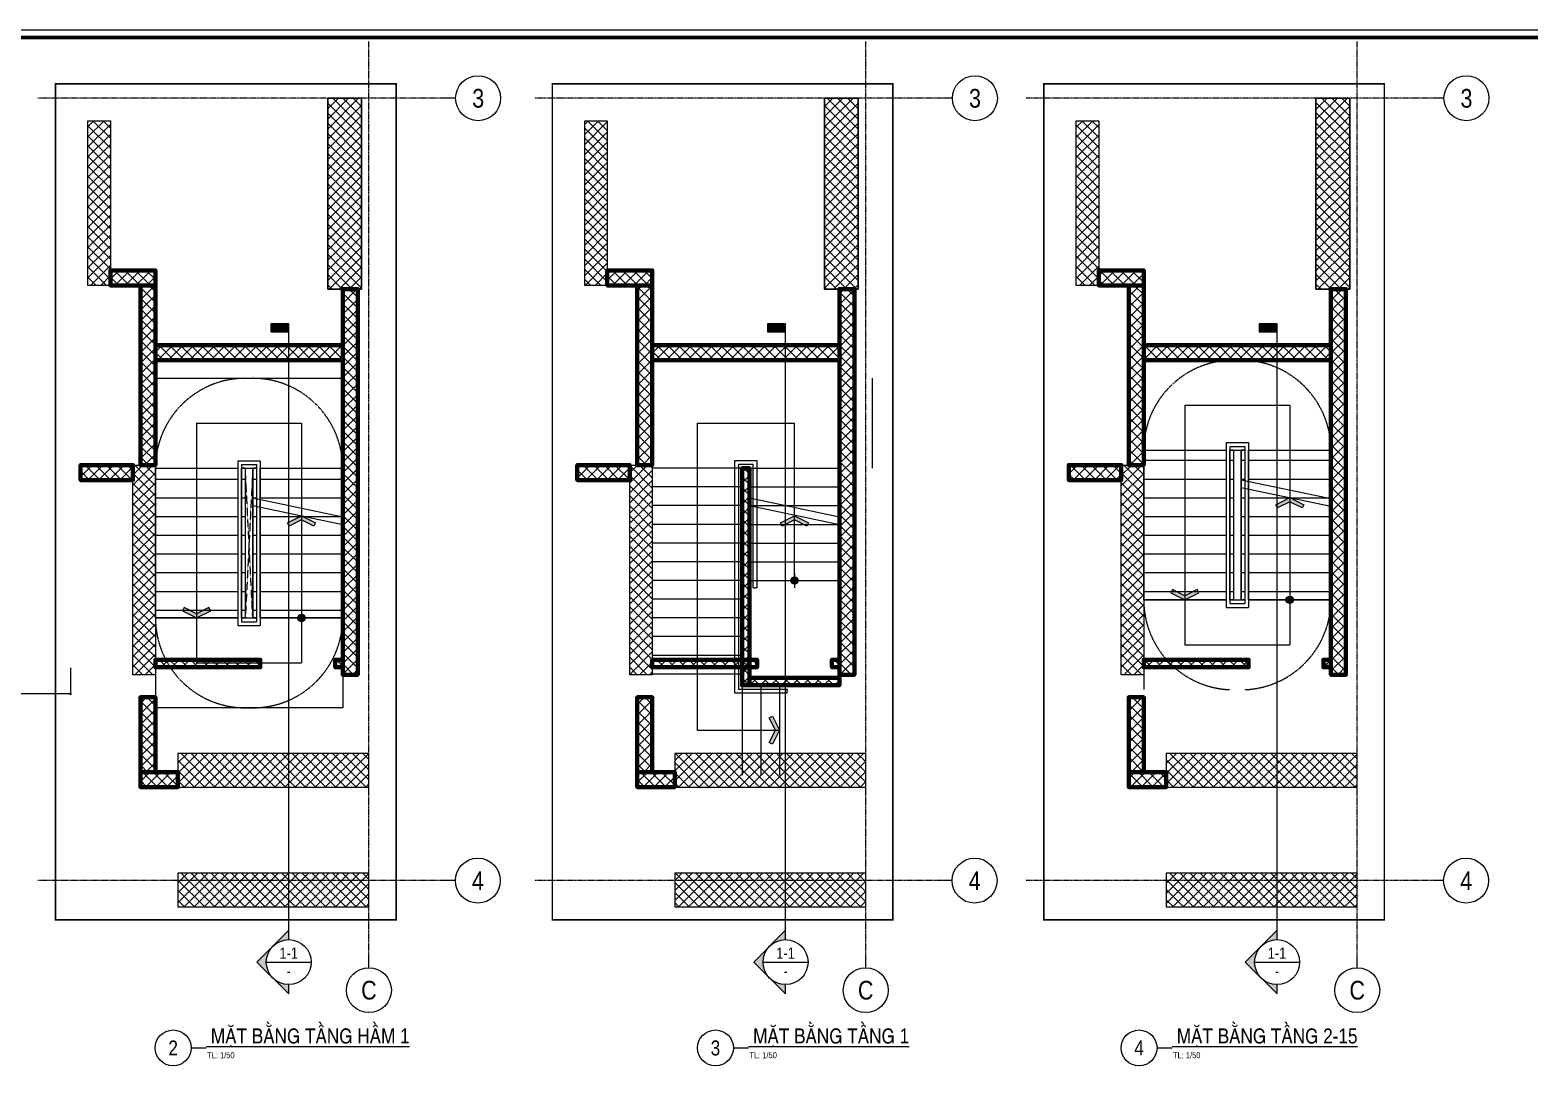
# Model space of a CAD drawing. Header units: millimetres. Extents: x 379264 to 1158416, y -283062 to 356890.
# Drawn here: x 701662 to 721674, y -16320 to -2202 of the extents above; entities that cross this region are included whole.
import ezdxf
from ezdxf.enums import TextEntityAlignment as Align
from ezdxf.xclip import XClip

# ---------------------------------------------------------------- set-up
doc = ezdxf.new("R2010")
doc.units = ezdxf.units.MM
doc.header["$XCLIPFRAME"] = 0
for name, pattern in [('BLOCK A - CHI TIET THANG 2$0$$0$HIDDEN', [0.375, 0.25, -0.125]), ('BLOCK A - CHI TIET THANG 2$0$HIDDEN', [0.375, 0.25, -0.125]), ('CENTER', [2, 1.25, -0.25, 0.25, -0.25]), ('MB Ham 1$0$Core 1A$0$Hidden10.5', [1.5, 1, -0.5]), ('MB Ham 1$0$Hidden21', [3, 2, -1]), ('mb_loi thang 2-19 twa$0$Hidden21', [3, 2, -1])]:
    doc.linetypes.add(name, pattern=pattern)
for name, color, linetype in [('01PM. TEXT A', 3, 'Continuous'), ('03PM. TEXT C', 1, 'Continuous'), ('04PM. THIN', 7, 'Continuous'), ('05PM. FRAME', 4, 'Continuous'), ('07PM. WACO', 6, 'Continuous'), ('12PM. GRID', 8, 'CENTER'), ('13PM. HATCH', 8, 'Continuous'), ('BLOCK A - CHI TIET THANG 1$0$Concrete Line', 6, 'Continuous'), ('BLOCK A - CHI TIET THANG 1$0$Ky hieu Truc', 1, 'Continuous'), ('BLOCK A - CHI TIET THANG 2$0$Dim 100', 1, 'Continuous'), ('BLOCK A - CHI TIET THANG 2$0$Ky hieu Truc', 1, 'Continuous'), ('MB Ham 1$0$Staircase', 30, 'Continuous'), ('MB Ham 1$0$Staircase Break', 1, 'Continuous'), ('MB Ham 1$0$Staircase Direction', 32, 'Continuous'), ('MB Ham 1$0$Staircase Hidden', 34, 'MB Ham 1$0$Hidden21'), ('MB Ham 1$0$Thong Tang', 154, 'MB Ham 1$0$Core 1A$0$Hidden10.5'), ('MB Ham 2$0$Wall Hatch', 134, 'Continuous'), ('mb tang 1 TWA$0$Brick Wall', 4, 'Continuous'), ('mb tang 1 TWA$0$Staircase', 30, 'Continuous'), ('mb tang 1 TWA$0$Staircase Break', 1, 'Continuous'), ('mb tang 1 TWA$0$Staircase Direction', 32, 'Continuous'), ('mb tang 1 TWA$0$Wall Hatch', 134, 'Continuous'), ('mb_cot ham 2$0$Concrete Line', 6, 'Continuous'), ('mb_loi thang 2-19 twa$0$Staircase', 30, 'Continuous'), ('mb_loi thang 2-19 twa$0$Staircase Break', 1, 'Continuous'), ('mb_loi thang 2-19 twa$0$Staircase Direction', 32, 'Continuous'), ('mb_loi thang 2-19 twa$0$Staircase Hidden', 34, 'mb_loi thang 2-19 twa$0$Hidden21')]:
    doc.layers.add(name, color=color, linetype=linetype)
doc.layers.add('MB Ham 2$0$Wall Line', color=4, linetype='Continuous', lineweight=70)
doc.layers.add('mb tang 1 TWA$0$Wall Line', color=4, linetype='Continuous', lineweight=70)
doc.styles.add('[PMDC2013]STYLE', font='arial.ttf', dxfattribs={"width": 0.8})
doc.styles.add('BLOCK A - CHI TIET THANG 1$0$VNI-HelveC', font='VHELVCN_0.TTF')
doc.styles.add('BLOCK A - CHI TIET THANG 2$0$$0$Title Block Bold', font='VHELVEB_0.TTF')
doc.styles.add('BLOCK A - CHI TIET THANG 2$0$VNI-HelveC', font='VHELVCN_0.TTF')
doc.styles.add('BLOCK A - CHI TIET THANG 2$0$VNI-HelveCB', font='VHELVCB_0.TTF')
doc.dimstyles.new('BLOCK A - CHI TIET THANG 2$0$Dim 50 (A1-A2)', dxfattribs={"dimscale": 50, "dimtxt": 2, "dimasz": 0.7, "dimexe": 0, "dimexo": 1, "dimgap": 1, "dimtad": 1, "dimdec": 0, "dimzin": 12, "dimdsep": 46, "dimtxsty": 'BLOCK A - CHI TIET THANG 2$0$VNI-HelveC', "dimblk": 'BLOCK A - CHI TIET THANG 2$0$_Dot', "dimcen": 1, "dimclrd": 256, "dimclre": 256, "dimclrt": 3, "dimadec": 0, "dimazin": 0, "dimtfac": 1, "dimtdec": 0, "dimtix": 1, "dimtmove": 2, "dimatfit": 3, "dimldrblk": 'BLOCK A - CHI TIET THANG 2$0$HTT Arrow 30', "dimfxl": 1, "dimtfill": 1, "dimtolj": 1, "dimtzin": 0, "dimarcsym": 0})
pattern_1 = [(45, (-691944.65, -3824.53), (-67.351921, 67.351921), []), (135, (-691944.65, -3824.53), (-67.351921, -67.351921), [])]
pattern_2 = [(90, (2200, 2500), (-250, 2e-14), [])]

# ---------------------------------------------------------------- blocks, each defined once
blk = doc.blocks.new('BLOCK A - CHI TIET THANG 2$0$HTT-Title')
at = {"lineweight": -2}
blk.add_line((6, 0), (11, 0), dxfattribs=at)
at = {"linetype": 'ByBlock', "lineweight": -2}
blk.add_circle((0, 0), 6, dxfattribs=at)
at = {"linetype": 'ByBlock', "lineweight": -2, "style": 'BLOCK A - CHI TIET THANG 2$0$VNI-HelveCB'}
blk.add_attdef('DWG.NAME', text='', height=5, dxfattribs=at).set_placement((11, 0), align=Align.BOTTOM_LEFT)
blk.add_attdef('NUMBER', text='', height=5, dxfattribs=at).set_placement((0, 0), align=Align.MIDDLE_CENTER)
at = {"linetype": 'ByBlock', "lineweight": -2, "style": 'BLOCK A - CHI TIET THANG 2$0$VNI-HelveC'}
blk.add_attdef('SCALE', text='', height=2, dxfattribs=at).set_placement((11.32, -1.41), align=Align.TOP_LEFT)
blk = doc.blocks.new('CHG_XX_Khung ten')
blk.add_lwpolyline([(15, 579), (826, 579), (826, 15), (15, 15)], close=True)
at = {"color": 4, "linetype": 'Continuous', "const_width": 1}
blk.add_lwpolyline([(17, 577), (824, 577), (824, 17), (17, 17)], close=True, dxfattribs=at)
blk = doc.blocks.new('*U1663')
blk.add_hatch(color=256).paths.add_polyline_path([(-480, 17049), (-480, 16834), (0, 16834), (0, 17049)])
h = blk.add_hatch(color=256)
edge = h.paths.add_edge_path()
edge.add_line((0, 600), (0, 849))
edge.add_line((0, 849), (-849, 0))
edge.add_line((-849, 0), (0, -849))
edge.add_line((0, -849), (0, -600))
edge.add_arc((0, 0), 600, 90, 270, ccw=False)
at = {"linetype": 'BLOCK A - CHI TIET THANG 2$0$$0$HIDDEN', "ltscale": 10}
blk.add_line((0, 600), (0, 17049), dxfattribs=at)
blk.add_line((-600, 0), (600, 0))
blk.add_lwpolyline([(-480, 17049), (-480, 16834), (0, 16834), (0, 17049)], close=True)
blk.add_lwpolyline([(0, 600), (0, 849), (-849, 0), (0, -849), (0, -600, -1)], format="xyb", close=True)
blk.add_circle((0, 0), 600)
at = {"style": 'BLOCK A - CHI TIET THANG 2$0$$0$Title Block Bold', "flags": 8}
blk.add_attdef('VIEWNUMBER', text='', height=300, dxfattribs=at).set_placement((0, 0), align=Align.BOTTOM_CENTER)
blk.add_attdef('DRAWINGREFERENCE', text='', height=250, dxfattribs=at).set_placement((0, -120), align=Align.TOP_CENTER)
blk = doc.blocks.new('*U1591')
at = {"layer": 'MB Ham 2$0$Wall Hatch'}
h = blk.add_hatch(dxfattribs=at)
h.set_pattern_fill('LINE10', color=256, scale=100, angle=45, style=0, pattern_type=2)
h.set_pattern_definition([(45, (-5000, 150), (-70.7107, 70.7107), [])])
h.paths.add_polyline_path([(-5150, 0), (0, 0), (0, 200), (-5150, 200)])
at = {"layer": 'MB Ham 2$0$Wall Line'}
blk.add_lwpolyline([(-5150, 0), (0, 0), (0, 200), (-5150, 200)], close=True, dxfattribs=at)
blk = doc.blocks.new('*U1578')
at = {"layer": 'MB Ham 2$0$Wall Hatch'}
h = blk.add_hatch(dxfattribs=at)
h.set_pattern_fill('LINE10', color=256, scale=100, angle=45, style=0, pattern_type=2)
h.set_pattern_definition([(45, (-2250, 150), (-70.7107, 70.7107), [])])
h.paths.add_polyline_path([(-2400, 0), (0, 0), (0, 200), (-2400, 200)])
at = {"layer": 'MB Ham 2$0$Wall Line'}
blk.add_lwpolyline([(-2400, 0), (0, 0), (0, 200), (-2400, 200)], close=True, dxfattribs=at)
blk = doc.blocks.new('*U1580')
at = {"layer": 'MB Ham 2$0$Wall Hatch'}
h = blk.add_hatch(dxfattribs=at)
h.set_pattern_fill('LINE10', color=256, scale=100, angle=45, style=0, pattern_type=2)
h.set_pattern_definition([(45, (-1850, -1150), (-70.7107, 70.7107), [])])
h.paths.add_polyline_path([(0, 700), (0, 0), (200, 0), (200, 700)])
at = {"layer": 'MB Ham 2$0$Wall Line'}
blk.add_lwpolyline([(0, 700), (0, 0), (200, 0), (200, 700)], close=True, dxfattribs=at)
blk = doc.blocks.new('*U1592')
at = {"layer": 'MB Ham 2$0$Wall Hatch'}
h = blk.add_hatch(dxfattribs=at)
h.set_pattern_fill('LINE10', color=256, scale=100, angle=45, style=0, pattern_type=2)
h.set_pattern_definition([(45, (-3150, -2650), (-70.7107, 70.7107), [])])
h.paths.add_polyline_path([(0, 500), (0, 0), (200, 0), (200, 500)])
at = {"layer": 'MB Ham 2$0$Wall Line'}
blk.add_lwpolyline([(0, 500), (0, 0), (200, 0), (200, 500)], close=True, dxfattribs=at)
blk = doc.blocks.new('*U1584')
at = {"layer": 'MB Ham 2$0$Wall Hatch'}
h = blk.add_hatch(dxfattribs=at)
h.set_pattern_fill('LINE10', color=256, scale=100, angle=45, style=0, pattern_type=2)
h.set_pattern_definition([(45, (-450, 150), (-70.71, 70.71), [])])
h.paths.add_polyline_path([(-600, 0), (0, 0), (0, 200), (-600, 200)])
at = {"layer": 'MB Ham 2$0$Wall Line'}
blk.add_lwpolyline([(-600, 0), (0, 0), (0, 200), (-600, 200)], close=True, dxfattribs=at)
blk = doc.blocks.new('*U1585')
at = {"layer": 'MB Ham 2$0$Wall Hatch'}
h = blk.add_hatch(dxfattribs=at)
h.set_pattern_fill('LINE10', color=256, scale=100, angle=45, style=0, pattern_type=2)
h.set_pattern_definition([(45, (-2050, 450), (-70.7107, 70.7107), [])])
h.paths.add_polyline_path([(-2500, 0), (0, 0), (0, 200), (-2500, 200)])
at = {"layer": 'MB Ham 2$0$Wall Line'}
blk.add_lwpolyline([(-2500, 0), (0, 0), (0, 200), (-2500, 200)], close=True, dxfattribs=at)
blk = doc.blocks.new('*U1589')
at = {"layer": 'MB Ham 2$0$Wall Hatch'}
h = blk.add_hatch(dxfattribs=at)
h.set_pattern_fill('LINE10', color=256, scale=100, angle=45, style=0, pattern_type=2)
h.set_pattern_definition([(45, (-850, 150), (-70.711, 70.711), [])])
h.paths.add_polyline_path([(-1000, 0), (0, 0), (0, 200), (-1000, 200)])
at = {"layer": 'MB Ham 2$0$Wall Line'}
blk.add_lwpolyline([(-1000, 0), (0, 0), (0, 200), (-1000, 200)], close=True, dxfattribs=at)
blk = doc.blocks.new('*U1587')
at = {"layer": 'MB Ham 2$0$Wall Hatch'}
h = blk.add_hatch(dxfattribs=at)
h.set_pattern_fill('LINE10', color=256, scale=100, angle=45, style=0, pattern_type=2)
h.set_pattern_definition([(45, (-450, -250), (-70.71, 70.71), [])])
h.paths.add_polyline_path([(0, 100), (0, 0), (100, 0), (100, 100)])
at = {"layer": 'MB Ham 2$0$Wall Line'}
blk.add_lwpolyline([(0, 100), (0, 0), (100, 0), (100, 100)], close=True, dxfattribs=at)
blk = doc.blocks.new('*U1588')
at = {"layer": 'MB Ham 2$0$Wall Hatch'}
h = blk.add_hatch(dxfattribs=at)
h.set_pattern_fill('LINE10', color=256, scale=100, angle=45, style=0, pattern_type=2)
h.set_pattern_definition([(45, (-450, 1050), (-70.711, 70.711), [])])
h.paths.add_polyline_path([(0, 1400), (0, 0), (100, 0), (100, 1400)])
at = {"layer": 'MB Ham 2$0$Wall Line'}
blk.add_lwpolyline([(0, 1400), (0, 0), (100, 0), (100, 1400)], close=True, dxfattribs=at)
blk = doc.blocks.new('BLOCK A - CHI TIET THANG 2$0$HTT-Grid')
at = {"layer": '05PM. FRAME', "linetype": 'ByBlock', "lineweight": -2}
blk.add_line((0, -2.5), (0, 0), dxfattribs=at)
blk.add_circle((0, -8.5), 6, dxfattribs=at)
at = {"layer": '03PM. TEXT C', "linetype": 'ByBlock', "lineweight": -2, "style": 'BLOCK A - CHI TIET THANG 2$0$VNI-HelveC'}
blk.add_attdef('GRID', text='', height=5, dxfattribs=at).set_placement((0, -8.5), align=Align.MIDDLE)
blk = doc.blocks.new('BLOCK A - CHI TIET THANG 1$0$HTT-Grid')
at = {"layer": '05PM. FRAME', "linetype": 'ByBlock', "lineweight": -2}
blk.add_line((0, -2.5), (0, 0), dxfattribs=at)
blk.add_circle((0, -8.5), 6, dxfattribs=at)
at = {"layer": '03PM. TEXT C', "linetype": 'ByBlock', "lineweight": -2, "style": '[PMDC2013]STYLE', "width": 0.8}
blk.add_attdef('GRID', text='', height=5, dxfattribs=at).set_placement((0, -8.5), align=Align.MIDDLE)
blk = doc.blocks.new('ArchStaireCT-2')
at = {"layer": '13PM. HATCH'}
h = blk.add_hatch(dxfattribs=at)
h.set_pattern_fill('ANSI37', color=256, scale=30, style=0)
h.set_pattern_definition(pattern_1)
h.paths.add_polyline_path([(-550, 7900), (-100, 7900), (-100, 10450), (-550, 10450)])
h = blk.add_hatch(dxfattribs=at)
h.set_pattern_fill('ANSI37', color=256, scale=30, style=0)
h.set_pattern_definition(pattern_1)
h.paths.add_polyline_path([(-3450, 10150), (-3750, 10150), (-3750, 7950), (-3450, 7950)])
h.paths.add_polyline_path([(-2850, 5550), (-3150, 5550), (-3150, 5350), (-3150, 2750), (-2850, 2750)])
h = blk.add_hatch(dxfattribs=at)
h.set_pattern_fill('ANSI37', color=256, scale=30, style=0)
h.set_pattern_definition(pattern_1)
h.paths.add_polyline_path([(0, 1250), (0, 1700), (-2550, 1700), (-2550, 1250)])
h = blk.add_hatch(dxfattribs=at)
h.set_pattern_fill('ANSI37', color=256, scale=30, style=0)
h.set_pattern_definition([(45, (-691944.65, -5424.53), (-67.351921, 67.351921), []), (135, (-691944.65, -5424.53), (-67.351921, -67.351921), [])])
h.paths.add_polyline_path([(0, 100), (-2550, 100), (-2550, -350), (0, -350)])
at = {"linetype": 'BLOCK A - CHI TIET THANG 2$0$HIDDEN', "ltscale": 10, "const_width": 20}
blk.add_lwpolyline([(363, -523), (363, 10641), (-4184, 10641), (-4184, -523)], close=True, dxfattribs=at)
at = {"layer": '12PM. GRID', "ltscale": 3}
for p, q in [((0, -1038), (0, 11206)), ((1033, 10450), (-4418, 10450)), ((1033, 0), (-4418, 0))]:
    blk.add_line(p, q, dxfattribs=at)
at = {"layer": 'BLOCK A - CHI TIET THANG 1$0$Concrete Line', "flags": 128}
for points in [[(-550, 10450), (-100, 10450), (-100, 7900), (-550, 7900)], [(-3450, 10150), (-3450, 7950), (-3750, 7950), (-3750, 10150)]]:
    blk.add_lwpolyline(points, close=True, dxfattribs=at)
at = {"layer": 'mb_cot ham 2$0$Concrete Line'}
blk.add_line((-3450, 10150), (-3450, 7950), dxfattribs=at)
for points in [[(-550, 10450), (-550, 7900), (-100, 7900), (-100, 10450)], [(-3150, 5550), (-2850, 5550), (-2850, 2750), (-3150, 2750)], [(-2550, 1700), (-2550, 1250), (0, 1250), (0, 1700)], [(-2550, 100), (-2550, -350), (0, -350), (0, 100)]]:
    blk.add_lwpolyline(points, close=True, dxfattribs=at)
at = {"layer": '07PM. WACO'}
ref = blk.add_blockref('*U1663', (-1070, -1088), dxfattribs=dict(at, xscale=0.5, yscale=0.5, zscale=0.5))
ref.add_attrib('VIEWNUMBER', '1-1', dxfattribs={"layer": '0', "height": 150, "style": 'BLOCK A - CHI TIET THANG 2$0$VNI-HelveCB'}).set_placement((-1070, -1088), align=Align.BOTTOM_CENTER)
ref.add_attrib('DRAWINGREFERENCE', '-', dxfattribs={"layer": '0', "height": 125, "style": 'BLOCK A - CHI TIET THANG 2$0$VNI-HelveCB'}).set_placement((-1070, -1148), align=Align.TOP_CENTER)
at = {"layer": 'BLOCK A - CHI TIET THANG 1$0$Ky hieu Truc'}
ref = blk.add_blockref('BLOCK A - CHI TIET THANG 1$0$HTT-Grid', (1033, 10450), dxfattribs=dict(at, xscale=50, yscale=50, zscale=50, rotation=90))
ref.add_attrib('GRID', '3', dxfattribs={"layer": '0', "linetype": 'ByBlock', "lineweight": -2, "height": 250, "style": 'BLOCK A - CHI TIET THANG 1$0$VNI-HelveC'}).set_placement((1459, 10449), align=Align.MIDDLE)
ref = blk.add_blockref('BLOCK A - CHI TIET THANG 1$0$HTT-Grid', (1029, 0), dxfattribs=dict(at, xscale=50, yscale=50, zscale=50, rotation=90))
ref.add_attrib('GRID', '4', dxfattribs={"layer": '0', "linetype": 'ByBlock', "lineweight": -2, "height": 250, "style": 'BLOCK A - CHI TIET THANG 1$0$VNI-HelveC'}).set_placement((1455, -1), align=Align.MIDDLE)
at = {"layer": 'BLOCK A - CHI TIET THANG 2$0$Ky hieu Truc'}
ref = blk.add_blockref('BLOCK A - CHI TIET THANG 2$0$HTT-Grid', (0, -1038), dxfattribs=dict(at, xscale=50, yscale=50, zscale=50))
ref.add_attrib('GRID', 'C', dxfattribs={"layer": '0', "linetype": 'ByBlock', "lineweight": -2, "height": 250, "style": 'BLOCK A - CHI TIET THANG 2$0$VNI-HelveC'}).set_placement((0, -1463), align=Align.MIDDLE)
at = {"layer": 'MB Ham 2$0$Wall Line'}
for name, p, rotation in [('*U1584', (-3450, 8150), 180), ('*U1578', (-2850, 7950), 90), ('*U1591', (-150, 7900), 90), ('*U1580', (-3150, 5350), 90), ('*U1588', (-2850, 2950), 270), ('*U1587', (-450, 2950), 270), ('*U1589', (-2850, 2450), 90), ('*U1592', (-2550, 1250), 90)]:
    blk.add_blockref(name, p, dxfattribs=dict(at, rotation=rotation))
at = {"layer": 'MB Ham 2$0$Wall Line', "xscale": -1}
blk.add_blockref('*U1584', (-3450, 7950), dxfattribs=at)
for name, p, rotation in [('*U1578', (-3050, 7950), 270), ('*U1591', (-350, 7900), 270), ('*U1585', (-350, 7150), 180), ('*U1580', (-3150, 5550), 90), ('*U1588', (-2850, 2850), 270), ('*U1587', (-450, 2850), 270), ('*U1589', (-3050, 2450), 270), ('*U1592', (-2550, 1450), 90)]:
    blk.add_blockref(name, p, dxfattribs=dict(at, rotation=rotation))
at = {"layer": 'MB Ham 2$0$Wall Line'}
blk.add_blockref('*U1585', (-350, 6950), dxfattribs=at)
blk = doc.blocks.new('MB Ham 1$0$Arrow 60')
at = {"linetype": 'ByBlock', "lineweight": -2}
h = blk.add_hatch(color=0, dxfattribs=at)
h.paths.add_polyline_path([(1.88, 0.94), (1.65, 1.38), (0, 0.56), (-1.65, 1.38), (-1.88, 0.94), (0, 0)], flags=17)
h.paths.add_polyline_path([(1.65, 1.38), (1.88, 0.94), (0, 0), (-1.88, 0.94), (-1.65, 1.38), (0, 0.56)])
blk.add_hatch(color=0, dxfattribs=at).paths.add_polyline_path([(1.65, 1.38), (1.88, 0.94), (0, 0), (-1.88, 0.94), (-1.65, 1.38), (0, 0.56)])
at = {"color": 0, "linetype": 'ByBlock', "lineweight": -2}
blk.add_lwpolyline([(1.65, 1.38), (1.88, 0.94), (0, 0), (-1.88, 0.94), (-1.65, 1.38), (0, 0.56)], close=True, dxfattribs=at)
blk = doc.blocks.new('MB Ham 1$0$Dot')
at = {"linetype": 'ByBlock', "lineweight": -2}
h = blk.add_hatch(color=0, dxfattribs=at)
edge = h.paths.add_edge_path()
edge.add_arc((0, 0), 0.5, 0, 360)
at = {"color": 0, "linetype": 'ByBlock', "lineweight": -2}
blk.add_line((0, -1), (0, 1), dxfattribs=at)
blk.add_circle((0, 0), 0.5, dxfattribs=at)
blk = doc.blocks.new('*U1665')
at = {"layer": 'MB Ham 1$0$Staircase'}
h = blk.add_hatch(dxfattribs=at)
h.set_pattern_fill('_USER', color=256, scale=250, angle=90, pattern_type=0)
h.set_pattern_definition(pattern_2)
h.paths.add_polyline_path([(1200, 2500), (3200, 2500), (3200, 1400), (1200, 1400)])
h.paths.add_polyline_path([(1200, 1350), (3200, 1350), (3200, 1300), (1200, 1300)])
h.paths.add_polyline_path([(1200, 1200), (3200, 1200), (3200, 1150), (1200, 1150)])
h.paths.add_polyline_path([(1200, 1100), (3200, 1100), (3200, 0), (1200, 0)])
for p, q in [((0, 0), (0, 2500)), ((0, 2500), (4400, 2500)), ((1200, 1400), (1200, 2500)), ((3200, 1400), (3200, 2500)), ((1100, 1100), (1100, 1400)), ((1100, 1400), (3300, 1400)), ((1150, 1150), (1150, 1350)), ((1150, 1350), (3250, 1350)), ((1200, 1150), (1200, 1350)), ((1200, 1350), (1200, 1300)), ((1200, 1300), (3200, 1300)), ((3200, 1150), (3200, 1350)), ((3250, 1150), (3250, 1350)), ((3300, 1100), (3300, 1400)), ((1100, 1100), (3300, 1100)), ((1150, 1150), (3250, 1150)), ((1200, 1200), (3200, 1200)), ((1200, 1200), (1200, 1150)), ((1200, 0), (1200, 1100)), ((3200, 0), (3200, 1100)), ((0, 0), (4400, 0))]:
    blk.add_line(p, q, dxfattribs=at)
for points in [[(1200, 2500), (3200, 2500), (3200, 1400), (1200, 1400)], [(1200, 1350), (3200, 1350), (3200, 1300), (1200, 1300)], [(1200, 1200), (3200, 1200), (3200, 1150), (1200, 1150)], [(1200, 1100), (3200, 1100), (3200, 0), (1200, 0)]]:
    blk.add_lwpolyline(points, close=True, dxfattribs=at)
at = {"layer": 'MB Ham 1$0$Staircase Break'}
for p, q in [((1598, 1300), (1848, 2500)), ((1700, 1300), (1950, 2500))]:
    blk.add_line(p, q, dxfattribs=at)
at = {"layer": 'MB Ham 1$0$Staircase Direction'}
for p, q in [((600, 550), (600, 1950)), ((600, 1950), (3800, 1950)), ((3800, 550), (3800, 1950)), ((600, 550), (3800, 550))]:
    blk.add_line(p, q, dxfattribs=at)
at = {"layer": 'MB Ham 1$0$Staircase Hidden'}
for p, q in [((4400, 2500), (4400, 0)), ((4400, 1200), (4400, 1300))]:
    blk.add_line(p, q, dxfattribs=at)
for centre, start, end in [((1200, 1300), 90, 180), ((3200, 1300), 0, 90), ((1200, 1200), 180, 270), ((3200, 1200), 270, 0)]:
    blk.add_arc(centre, 1200, start, end, dxfattribs=at)
at = {"layer": 'MB Ham 1$0$Thong Tang'}
for points in [[(3200, 1300), (1200, 1200)], [(1200, 1300), (3200, 1200)]]:
    blk.add_lwpolyline(points, dxfattribs=at)
at = {"layer": 'MB Ham 1$0$Staircase Direction', "yscale": 100, "zscale": 100}
for name, p, xscale, rotation in [('MB Ham 1$0$Arrow 60', (1835, 1950), 100, 270), ('MB Ham 1$0$Dot', (3200, 1950), 100, 270), ('MB Ham 1$0$Arrow 60', (3200, 550), -100, 90)]:
    blk.add_blockref(name, p, dxfattribs=dict(at, xscale=xscale, rotation=rotation))
blk = doc.blocks.new('*U1667')
at = {"layer": 'mb tang 1 TWA$0$Wall Hatch'}
h = blk.add_hatch(dxfattribs=at)
h.set_pattern_fill('LINE10', color=256, scale=100, angle=45, style=0, pattern_type=2)
h.set_pattern_definition([(45, (850, 1850), (-70.7107, 70.7107), [])])
h.paths.add_polyline_path([(0, 2900), (0, 0), (100, 0), (100, 2900)])
at = {"layer": 'mb tang 1 TWA$0$Wall Line'}
blk.add_lwpolyline([(0, 2900), (0, 0), (100, 0), (100, 2900)], close=True, dxfattribs=at)
blk = doc.blocks.new('*U1666')
at = {"layer": 'mb tang 1 TWA$0$Wall Hatch'}
h = blk.add_hatch(dxfattribs=at)
h.set_pattern_fill('LINE10', color=256, scale=100, angle=45, style=0, pattern_type=2)
h.set_pattern_definition([(45, (-850, 1850), (-70.7107, 70.7107), [])])
h.paths.add_polyline_path([(1200, 0), (0, 0), (0, -100), (1200, -100)])
at = {"layer": 'mb tang 1 TWA$0$Wall Line'}
blk.add_lwpolyline([(1200, 0), (0, 0), (0, -100), (1200, -100)], close=True, dxfattribs=at)
blk = doc.blocks.new('mb tang 1 TWA$0$Dot')
at = {"linetype": 'ByBlock', "lineweight": -2}
h = blk.add_hatch(color=0, dxfattribs=at)
edge = h.paths.add_edge_path()
edge.add_arc((0, 0), 0.5, 0, 360)
at = {"color": 0, "linetype": 'ByBlock', "lineweight": -2}
blk.add_line((0, -1), (0, 1), dxfattribs=at)
blk.add_circle((0, 0), 0.5, dxfattribs=at)
blk = doc.blocks.new('mb tang 1 TWA$0$Arrow 60')
at = {"linetype": 'ByBlock', "lineweight": -2}
h = blk.add_hatch(color=0, dxfattribs=at)
h.paths.add_polyline_path([(1.88, 0.94), (1.65, 1.38), (0, 0.56), (-1.65, 1.38), (-1.88, 0.94), (0, 0)], flags=17)
h.paths.add_polyline_path([(1.65, 1.38), (1.88, 0.94), (0, 0), (-1.88, 0.94), (-1.65, 1.38), (0, 0.56)])
blk.add_hatch(color=0, dxfattribs=at).paths.add_polyline_path([(1.65, 1.38), (1.88, 0.94), (0, 0), (-1.88, 0.94), (-1.65, 1.38), (0, 0.56)])
at = {"color": 0, "linetype": 'ByBlock', "lineweight": -2}
blk.add_lwpolyline([(1.65, 1.38), (1.88, 0.94), (0, 0), (-1.88, 0.94), (-1.65, 1.38), (0, 0.56)], close=True, dxfattribs=at)
blk = doc.blocks.new('mb_loi thang 2-19 twa$0$mb_loi thang 2-19 twa$0$Arrow 60')
at = {"linetype": 'ByBlock', "lineweight": -2}
h = blk.add_hatch(color=0, dxfattribs=at)
h.paths.add_polyline_path([(1.88, 0.94), (1.65, 1.38), (0, 0.56), (-1.65, 1.38), (-1.88, 0.94), (0, 0)], flags=17)
h.paths.add_polyline_path([(1.65, 1.38), (1.88, 0.94), (0, 0), (-1.88, 0.94), (-1.65, 1.38), (0, 0.56)])
blk.add_hatch(color=0, dxfattribs=at).paths.add_polyline_path([(1.65, 1.38), (1.88, 0.94), (0, 0), (-1.88, 0.94), (-1.65, 1.38), (0, 0.56)])
at = {"color": 0, "linetype": 'ByBlock', "lineweight": -2}
blk.add_lwpolyline([(1.65, 1.38), (1.88, 0.94), (0, 0), (-1.88, 0.94), (-1.65, 1.38), (0, 0.56)], close=True, dxfattribs=at)
blk = doc.blocks.new('mb_loi thang 2-19 twa$0$mb_loi thang 2-19 twa$0$Dot')
at = {"linetype": 'ByBlock', "lineweight": -2}
h = blk.add_hatch(color=0, dxfattribs=at)
edge = h.paths.add_edge_path()
edge.add_arc((0, 0), 0.5, 0, 360)
at = {"color": 0, "linetype": 'ByBlock', "lineweight": -2}
blk.add_line((0, -1), (0, 1), dxfattribs=at)
blk.add_circle((0, 0), 0.5, dxfattribs=at)
blk = doc.blocks.new('*U1671')
at = {"layer": 'mb_loi thang 2-19 twa$0$Staircase'}
h = blk.add_hatch(dxfattribs=at)
h.set_pattern_fill('_USER', color=256, scale=250, angle=90, pattern_type=0)
h.set_pattern_definition(pattern_2)
h.paths.add_polyline_path([(1200, 2500), (3200, 2500), (3200, 1400), (1200, 1400)])
h.paths.add_polyline_path([(1200, 1350), (3200, 1350), (3200, 1300), (1200, 1300)])
h.paths.add_polyline_path([(1200, 1200), (3200, 1200), (3200, 1150), (1200, 1150)])
h.paths.add_polyline_path([(1200, 1100), (3200, 1100), (3200, 0), (1200, 0)])
for p, q in [((0, 0), (0, 2500)), ((0, 2500), (4400, 2500)), ((1200, 1400), (1200, 2500)), ((3200, 1400), (3200, 2500)), ((1100, 1100), (1100, 1400)), ((1100, 1400), (3300, 1400)), ((1150, 1150), (1150, 1350)), ((1150, 1350), (3250, 1350)), ((1200, 1150), (1200, 1350)), ((1200, 1350), (1200, 1300)), ((1200, 1300), (3200, 1300)), ((3200, 1150), (3200, 1350)), ((3250, 1150), (3250, 1350)), ((3300, 1100), (3300, 1400)), ((1100, 1100), (3300, 1100)), ((1150, 1150), (3250, 1150)), ((1200, 1200), (3200, 1200)), ((1200, 1200), (1200, 1150)), ((1200, 0), (1200, 1100)), ((3200, 0), (3200, 1100)), ((0, 0), (4400, 0))]:
    blk.add_line(p, q, dxfattribs=at)
for points in [[(1200, 2500), (3200, 2500), (3200, 1400), (1200, 1400)], [(1200, 1350), (3200, 1350), (3200, 1300), (1200, 1300)], [(1200, 1200), (3200, 1200), (3200, 1150), (1200, 1150)], [(1200, 1100), (3200, 1100), (3200, 0), (1200, 0)]]:
    blk.add_lwpolyline(points, close=True, dxfattribs=at)
at = {"layer": 'mb_loi thang 2-19 twa$0$Staircase Break'}
for p, q in [((1598, 1300), (1848, 2500)), ((1700, 1300), (1950, 2500))]:
    blk.add_line(p, q, dxfattribs=at)
at = {"layer": 'mb_loi thang 2-19 twa$0$Staircase Direction'}
for p, q in [((600, 550), (600, 1950)), ((600, 1950), (3800, 1950)), ((3800, 550), (3800, 1950)), ((600, 550), (3800, 550))]:
    blk.add_line(p, q, dxfattribs=at)
at = {"layer": 'mb_loi thang 2-19 twa$0$Staircase Hidden'}
for p, q in [((4400, 2500), (4400, 0)), ((4400, 1200), (4400, 1300))]:
    blk.add_line(p, q, dxfattribs=at)
for centre, start, end in [((1200, 1300), 90, 180), ((3200, 1300), 0, 90), ((1200, 1200), 180, 270), ((3200, 1200), 270, 0)]:
    blk.add_arc(centre, 1200, start, end, dxfattribs=at)
at = {"layer": 'mb_loi thang 2-19 twa$0$Staircase Direction', "yscale": 100, "zscale": 100}
for name, p, xscale, rotation in [('mb_loi thang 2-19 twa$0$mb_loi thang 2-19 twa$0$Arrow 60', (1835, 1950), 100, 270), ('mb_loi thang 2-19 twa$0$mb_loi thang 2-19 twa$0$Dot', (3200, 1950), 100, 270), ('mb_loi thang 2-19 twa$0$mb_loi thang 2-19 twa$0$Arrow 60', (3200, 550), -100, 90)]:
    blk.add_blockref(name, p, dxfattribs=dict(at, xscale=xscale, rotation=rotation))
blk = doc.blocks.new('BLOCK A - CHI TIET THANG 2$0$_Dot')
at = {"color": 0, "linetype": 'ByBlock', "lineweight": -2}
blk.add_line((-0.5, 0), (-1, 0), dxfattribs=at)
at = {"color": 0, "linetype": 'ByBlock', "const_width": 0.5}
blk.add_lwpolyline([(-0.25, 0, 1), (0.25, 0, 1)], format="xyb", close=True, dxfattribs=at)
blk = doc.blocks.new('*D1751')
at = {"layer": 'BLOCK A - CHI TIET THANG 2$0$Dim 100', "lineweight": -2, "transparency": 16777216}
for p, q in [((700202, -10027), (700202, -11069)), ((702202, -10723), (702202, -11069)), ((702167, -11069), (700237, -11069))]:
    blk.add_line(p, q, dxfattribs=at)
at = {"layer": 'Defpoints', "color": 0, "transparency": 16777216}
for p in [(700202, -9977), (702202, -10673), (700202, -11069)]:
    blk.add_point(p, dxfattribs=at)
at = {"layer": 'BLOCK A - CHI TIET THANG 2$0$Dim 100', "lineweight": -2, "transparency": 16777216, "xscale": 35, "yscale": 35, "zscale": 35, "rotation": 180}
blk.add_blockref('BLOCK A - CHI TIET THANG 2$0$_Dot', (700202, -11069), dxfattribs=at)
at = {"layer": 'BLOCK A - CHI TIET THANG 2$0$Dim 100', "lineweight": -2, "transparency": 16777216, "xscale": 35, "yscale": 35, "zscale": 35}
blk.add_blockref('BLOCK A - CHI TIET THANG 2$0$_Dot', (702202, -11069), dxfattribs=at)
at = {"layer": 'BLOCK A - CHI TIET THANG 2$0$Dim 100', "color": 3, "transparency": 16777216, "insert": (701202, -10968), "char_height": 100, "attachment_point": 5, "style": 'BLOCK A - CHI TIET THANG 2$0$VNI-HelveC', "bg_fill": 3, "box_fill_scale": 1.1, "bg_fill_color": 256, "bg_fill_true_color": 13158600, "bg_fill_transparency": 0}
blk.add_mtext('\\A1;2000', dxfattribs=at)
blk = doc.blocks.new('BLOCK A - CHI TIET THANG 2$0$HTT Arrow 30')
blk.add_hatch(color=256).paths.add_polyline_path([(-2.5, 0.375), (-2.5, -0.375), (0, 0)])
at = {"color": 0, "linetype": 'ByBlock', "lineweight": -2}
for p, q in [((0, 0), (-2.5, 0.375)), ((-2.5, -0.375), (-2.5, 0.375)), ((0, 0), (-2.5, -0.375))]:
    blk.add_line(p, q, dxfattribs=at)

msp = doc.modelspace()

# ---------------------------------------------------------------- block references
at = {"layer": '01PM. TEXT A'}
ref = msp.add_blockref('BLOCK A - CHI TIET THANG 2$0$HTT-Title', (703573.81, -15798.03), dxfattribs=dict(at, xscale=40, yscale=40, zscale=40))
ref.add_attrib('NUMBER', '2', dxfattribs={"layer": '0', "color": 0, "linetype": 'ByBlock', "lineweight": -2, "height": 200, "style": 'BLOCK A - CHI TIET THANG 2$0$VNI-HelveCB'}).set_placement((703573.81, -15798.03), align=Align.MIDDLE_CENTER)
ref.add_attrib('DWG.NAME', '%%u MAËT BAÈNG TAÀNG HAÀM 1', dxfattribs={"layer": '0', "color": 3, "linetype": 'ByBlock', "lineweight": -2, "height": 200, "style": 'BLOCK A - CHI TIET THANG 2$0$VNI-HelveCB'}).set_placement((704013.81, -15798.03), align=Align.BOTTOM_LEFT)
ref.add_attrib('SCALE', 'TL: 1/50', dxfattribs={"layer": '0', "color": 0, "linetype": 'ByBlock', "lineweight": -2, "height": 80, "style": 'BLOCK A - CHI TIET THANG 2$0$VNI-HelveC'}).set_placement((704026.43, -15854.58), align=Align.TOP_LEFT)
ref = msp.add_blockref('BLOCK A - CHI TIET THANG 2$0$HTT-Title', (710812.6, -15798.03), dxfattribs=dict(at, xscale=40, yscale=40, zscale=40))
ref.add_attrib('NUMBER', '3', dxfattribs={"layer": '0', "color": 0, "linetype": 'ByBlock', "lineweight": -2, "height": 200, "style": 'BLOCK A - CHI TIET THANG 2$0$VNI-HelveCB'}).set_placement((710812.6, -15798.03), align=Align.MIDDLE_CENTER)
ref.add_attrib('DWG.NAME', '%%u MAËT BAÈNG TAÀNG 1', dxfattribs={"layer": '0', "color": 3, "linetype": 'ByBlock', "lineweight": -2, "height": 200, "style": 'BLOCK A - CHI TIET THANG 2$0$VNI-HelveCB'}).set_placement((711252.6, -15798.03), align=Align.BOTTOM_LEFT)
ref.add_attrib('SCALE', 'TL: 1/50', dxfattribs={"layer": '0', "color": 0, "linetype": 'ByBlock', "lineweight": -2, "height": 80, "style": 'BLOCK A - CHI TIET THANG 2$0$VNI-HelveC'}).set_placement((711265.22, -15854.58), align=Align.TOP_LEFT)
ref = msp.add_blockref('BLOCK A - CHI TIET THANG 2$0$HTT-Title', (716467.55, -15798.03), dxfattribs=dict(at, xscale=40, yscale=40, zscale=40))
ref.add_attrib('NUMBER', '4', dxfattribs={"layer": '0', "color": 0, "linetype": 'ByBlock', "lineweight": -2, "height": 200, "style": 'BLOCK A - CHI TIET THANG 2$0$VNI-HelveCB'}).set_placement((716467.55, -15798.03), align=Align.MIDDLE_CENTER)
ref.add_attrib('DWG.NAME', '%%u MAËT BAÈNG TAÀNG 2-15', dxfattribs={"layer": '0', "color": 3, "linetype": 'ByBlock', "lineweight": -2, "height": 200, "style": 'BLOCK A - CHI TIET THANG 2$0$VNI-HelveCB'}).set_placement((716907.55, -15798.03), align=Align.BOTTOM_LEFT)
ref.add_attrib('SCALE', 'TL: 1/50', dxfattribs={"layer": '0', "color": 0, "linetype": 'ByBlock', "lineweight": -2, "height": 80, "style": 'BLOCK A - CHI TIET THANG 2$0$VNI-HelveC'}).set_placement((716920.17, -15854.58), align=Align.TOP_LEFT)

# ---------------------------------------------------------------- next in the draw order: block references
at = {"layer": '04PM. THIN', "xscale": 50, "yscale": 50, "zscale": 50}
msp.add_blockref('CHG_XX_Khung ten', (693879.92, -31152.33), dxfattribs=at)

# ---------------------------------------------------------------- next in the draw order: linework, layer by layer
at = {"layer": 'mb tang 1 TWA$0$Staircase'}
for p, q in [((712909.36, -8054.93), (712909.36, -6854.93)), ((711368.42, -7954.93), (711068.42, -7954.93)), ((711068.42, -7954.93), (711068.42, -11054.93)), ((711368.42, -9654.93), (711368.42, -7954.93)), ((711168.42, -8054.93), (709968.42, -8054.93)), ((711318.42, -8004.93), (711118.42, -8004.93)), ((711118.42, -8004.93), (711118.42, -11004.93)), ((711268.42, -8054.93), (712468.42, -8054.93)), ((711318.42, -9654.93), (711318.42, -8004.93)), ((711168.42, -8304.93), (709968.42, -8304.93)), ((711268.42, -8304.93), (712468.42, -8304.93)), ((711168.42, -8554.93), (709968.42, -8554.93)), ((711268.42, -8554.93), (712468.42, -8554.93)), ((711168.42, -8804.93), (709968.42, -8804.93)), ((711268.42, -8804.93), (712468.42, -8804.93)), ((711168.42, -9054.93), (709968.42, -9054.93)), ((711268.42, -9054.93), (712468.42, -9054.93)), ((711168.42, -9304.93), (709968.42, -9304.93)), ((711268.42, -9304.93), (712468.42, -9304.93)), ((711168.42, -9554.93), (709968.42, -9554.93)), ((711268.42, -9554.93), (712468.42, -9554.93)), ((711168.42, -9804.93), (709968.42, -9804.93)), ((711318.42, -9654.93), (711343.42, -9654.93)), ((711368.42, -9654.93), (711343.42, -9654.93)), ((711168.42, -10054.93), (709968.42, -10054.93)), ((711168.42, -10304.93), (709968.42, -10304.93)), ((711168.42, -10554.93), (709968.42, -10554.93)), ((711168.42, -10804.93), (709968.42, -10804.93)), ((711118.42, -11004.93), (711768.42, -11004.93)), ((711168.42, -10954.93), (711168.42, -12154.93)), ((711418.42, -10954.93), (711418.42, -12154.93)), ((711668.42, -10954.93), (711668.42, -12154.93)), ((711768.42, -11004.93), (711768.42, -11029.93)), ((711068.42, -11054.93), (711768.42, -11054.93)), ((711768.42, -11054.93), (711768.42, -11029.93))]:
    msp.add_line(p, q, dxfattribs=at)
at = {"layer": 'mb tang 1 TWA$0$Staircase Break'}
for p, q in [((711268.42, -8452.78), (712468.42, -8702.78)), ((711268.42, -8554.93), (712468.42, -8804.93))]:
    msp.add_line(p, q, dxfattribs=at)
at = {"layer": 'mb tang 1 TWA$0$Staircase Direction'}
for p, q in [((710568.42, -7454.93), (711868.42, -7454.93)), ((710568.42, -7454.93), (710568.42, -11554.93)), ((711868.42, -9554.93), (711868.42, -7454.93)), ((710568.42, -11554.93), (711668.42, -11554.93))]:
    msp.add_line(p, q, dxfattribs=at)

# ---------------------------------------------------------------- next in the draw order: block references
at = {"rotation": 270}
msp.add_blockref('*U1665', (703336.67, -6854.93), dxfattribs=at)
at = {"layer": 'BLOCK A - CHI TIET THANG 1$0$Concrete Line'}
for p in [(706186.67, -13563.71), (712818.42, -13563.71), (719379.74, -13563.71)]:
    msp.add_blockref('ArchStaireCT-2', p, dxfattribs=at)
at = {"layer": 'mb tang 1 TWA$0$Brick Wall', "xscale": -1, "rotation": 180}
for name, p in [('*U1667', (711168.42, -8054.93)), ('*U1666', (711268.42, -10954.93))]:
    msp.add_blockref(name, p, dxfattribs=at)
at = {"layer": 'mb tang 1 TWA$0$Brick Wall', "rotation": 180}
msp.add_blockref('*U1667', (711268.42, -8054.93), dxfattribs=at)
at = {"layer": 'mb tang 1 TWA$0$Brick Wall'}
msp.add_blockref('*U1666', (711268.42, -10854.93), dxfattribs=at)
at = {"layer": 'mb tang 1 TWA$0$Staircase Direction'}
for name, p, xscale, yscale, zscale, rotation in [('mb tang 1 TWA$0$Arrow 60', (711868.42, -8690.34), 100, 100, 100, 180), ('mb tang 1 TWA$0$Dot', (711868.42, -9554.93), 100, 100, 100, 180), ('mb tang 1 TWA$0$Arrow 60', (711668.42, -11554.93), 100.0000000000004, 100.0000000000004, 100.0000000000004, 90)]:
    msp.add_blockref(name, p, dxfattribs=dict(at, xscale=xscale, yscale=yscale, zscale=zscale, rotation=rotation))
at = {"layer": 'mb_loi thang 2-19 twa$0$Staircase'}
ref = msp.add_blockref('*U1671', (716529.74, -6613.71), dxfattribs=dict(at, rotation=270))
XClip(ref).set_block_clipping_path([(0, 0), (4399.0000068177, 2499.9999863646)])

# ---------------------------------------------------------------- next in the draw order: dimensions: what is measured, and where the dimension line sits
at = {"layer": 'BLOCK A - CHI TIET THANG 2$0$Dim 100'}
dim = msp.add_linear_dim(base=(700202.29, -11068.97), p1=(702202.29, -10673.16), p2=(700202.29, -9976.6), dimstyle='BLOCK A - CHI TIET THANG 2$0$Dim 50 (A1-A2)', dxfattribs=at)
dim.commit()
dim.dimension.update_dxf_attribs({"geometry": '*D1751', "text_midpoint": (701202.29, -10967.91)})

doc.saveas('drawing.dxf')
